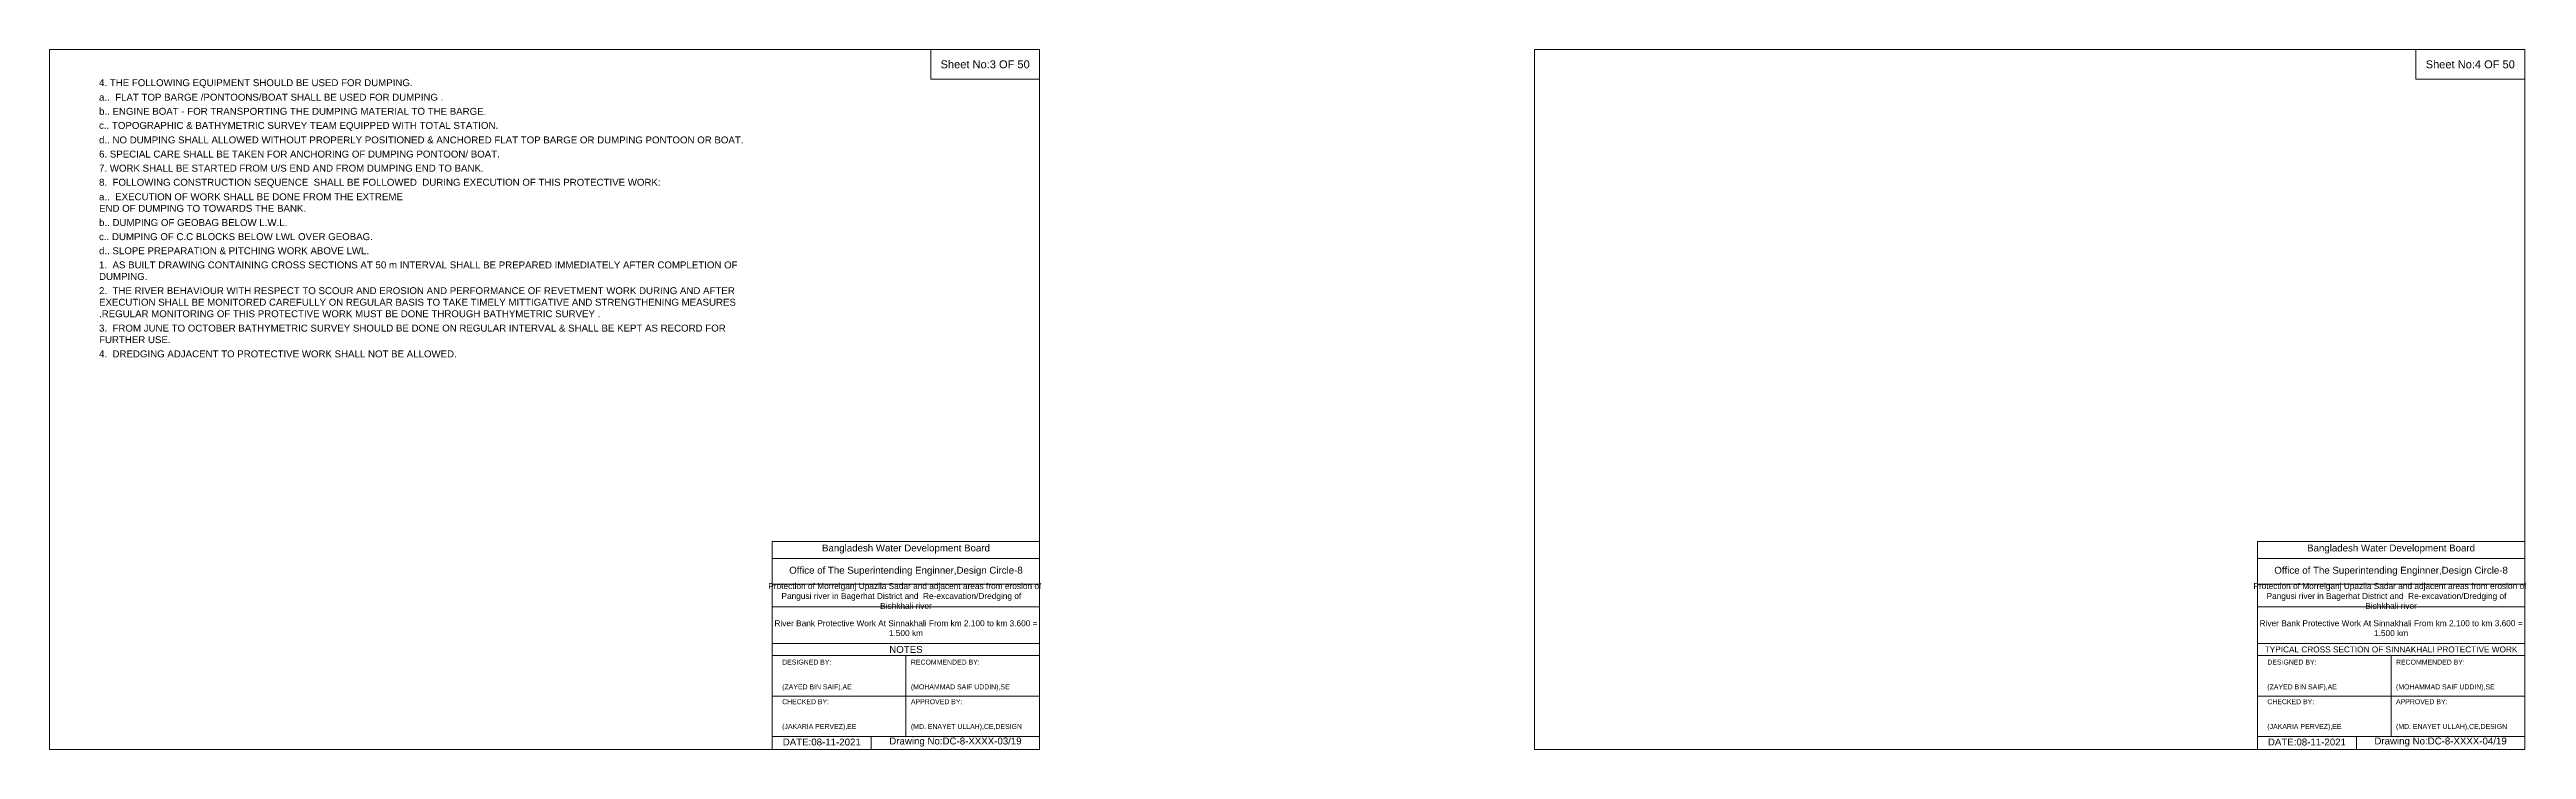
# Model space of a CAD drawing. Header units: inches. Extents: x 89000 to 397445, y -7498 to 0.
# Drawn here: x 130000 to 155017, y -7071 to 0 of the extents above; entities that cross this region are included whole.
import ezdxf

# ---------------------------------------------------------------- set-up
doc = ezdxf.new("R2010")
doc.units = ezdxf.units.IN
doc.header["$LTSCALE"] = 7
doc.header["$MEASUREMENT"] = 0
doc.layers.add('Cross Section Labels', color=7, linetype='Continuous', lineweight=9)
doc.styles.get("Standard").update_dxf_attribs({"font": 'arial.ttf'})

msp = doc.modelspace()

# ---------------------------------------------------------------- linework, layer by layer
at = {"layer": 'Cross Section Labels'}
for points in [[(130000, 0), (140000, 0), (140000, -7071), (130000, -7071)], [(138900, 0), (140000, 0), (140000, -300), (138900, -300)], [(145000, 0), (155000, 0), (155000, -7071), (145000, -7071)], [(153900, 0), (155000, 0), (155000, -300), (153900, -300)]]:
    msp.add_lwpolyline(points, close=True, dxfattribs=at)
for points in [[(137300, -7071), (137300, -4971), (140000, -4971)], [(152300, -7071), (152300, -4971), (155000, -4971)], [(137300, -5141), (140000, -5141)], [(152300, -5141), (155000, -5141)], [(137300, -5401), (140000, -5401)], [(152300, -5401), (155000, -5401)], [(137300, -5631), (140000, -5631)], [(152300, -5631), (155000, -5631)], [(137300, -6001), (140000, -6001)], [(152300, -6001), (155000, -6001)], [(137300, -6121), (140000, -6121)], [(138650, -6121), (138650, -6941)], [(152300, -6121), (155000, -6121)], [(153650, -6121), (153650, -6941)], [(137300, -6531), (140000, -6531)], [(152300, -6531), (155000, -6531)], [(137300, -6941), (140000, -6941)], [(138300, -6941), (138300, -7071)], [(152300, -6941), (155000, -6941)], [(153300, -6941), (153300, -7071)]]:
    msp.add_lwpolyline(points, dxfattribs=at)

# ---------------------------------------------------------------- texts
at = {"layer": 'Cross Section Labels', "attachment_point": 5}
for s, insert, char_height in [('Sheet No:3 OF 50', (139450, -150), 80), ('Sheet No:4 OF 50', (154450, -150), 80), ('Bangladesh Water Development Board', (138650, -5046), 70), ('Bangladesh Water Development Board', (153650, -5046), 70), ('Office of The Superintending Enginner,Design Circle-8', (138650, -5271), 70), ('Office of The Superintending Enginner,Design Circle-8', (153650, -5271), 70)]:
    msp.add_mtext(s, dxfattribs=dict(at, insert=insert, char_height=char_height))
at = {"layer": 'Cross Section Labels'}
for s, insert, char_height, width, attachment_point in [('4. THE FOLLOWING EQUIPMENT SHOULD BE USED FOR DUMPING.^J', (130500, -300), 70, 6500, 1), ('a..  FLAT TOP BARGE /PONTOONS/BOAT SHALL BE USED FOR DUMPING .^J', (130500, -446.68486), 70, 6500, 1), ('c.. TOPOGRAPHIC & BATHYMETRIC SURVEY TEAM EQUIPPED WITH TOTAL STATION.', (130500, -731.55525), 70, 6500, 1), ('b.. ENGINE BOAT - FOR TRANSPORTING THE DUMPING MATERIAL TO THE BARGE.^J', (130500, -589.12005), 70, 6500, 1), ('d.. NO DUMPING SHALL ALLOWED WITHOUT PROPERLY POSITIONED & ANCHORED FLAT TOP BARGE OR DUMPING PONTOON OR BOAT.^J', (130500, -878.24011), 70, 6500, 1), ('6. SPECIAL CARE SHALL BE TAKEN FOR ANCHORING OF DUMPING PONTOON/ BOAT.', (130500, -1021.10505), 70, 6500, 1), ('7. WORK SHALL BE STARTED FROM U/S END AND FROM DUMPING END TO BANK.', (130500, -1163.54025), 70, 6500, 1), ('a..  EXECUTION OF WORK SHALL BE DONE FROM THE EXTREME^JEND OF DUMPING TO TOWARDS THE BANK.', (130500, -1452.6603), 70, 6500, 1), ('8.  FOLLOWING CONSTRUCTION SEQUENCE  SHALL BE FOLLOWED  DURING EXECUTION OF THIS PROTECTIVE WORK:^J', (130500, -1305.97544), 70, 6500, 1), ('b.. DUMPING OF GEOBAG BELOW L.W.L.', (130500, -1713.00364), 70, 6500, 1), ('d.. SLOPE PREPARATION & PITCHING WORK ABOVE LWL.', (130500, -1997.87403), 70, 6500, 1), ('c.. DUMPING OF C.C BLOCKS BELOW LWL OVER GEOBAG.', (130500, -1855.43884), 70, 6500, 1), ('1.  AS BUILT DRAWING CONTAINING CROSS SECTIONS AT 50 m INTERVAL SHALL BE PREPARED IMMEDIATELY AFTER COMPLETION OF DUMPING.^J', (130500, -2140.73897), 70, 6500, 1), ('2.  THE RIVER BEHAVIOUR WITH RESPECT TO SCOUR AND EROSION AND PERFORMANCE OF REVETMENT WORK DURING AND AFTER EXECUTION SHALL BE MONITORED CAREFULLY ON REGULAR BASIS TO TAKE TIMELY MITTIGATIVE AND STRENGTHENING MEASURES .REGULAR MONITORING OF THIS PROTECTIVE WORK MUST BE DONE THROUGH BATHYMETRIC SURVEY .', (130500, -2401.03456), 70, 6500, 1), ('3.  FROM JUNE TO OCTOBER BATHYMETRIC SURVEY SHOULD BE DONE ON REGULAR INTERVAL & SHALL BE KEPT AS RECORD FOR FURTHER USE.^J', (130500, -2779.28604), 70, 6500, 1), ('4.  DREDGING ADJACENT TO PROTECTIVE WORK SHALL NOT BE ALLOWED. ^J', (130500, -3039.58163), 70, 6500, 1), ('Protection of Morrelganj Upazila Sadar and adjacent areas from erosion of  Pangusi river in Bagerhat District and  Re-excavation/Dredging of     Bishkhali river', (138650, -5521), 60, 2800, 5), ('Protection of Morrelganj Upazila Sadar and adjacent areas from erosion of  Pangusi river in Bagerhat District and  Re-excavation/Dredging of     Bishkhali river', (153650, -5521), 60, 2800, 5), ('River Bank Protective Work At Sinnakhali From km 2.100 to km 3.600 = 1.500 km', (138650, -5846), 60, 2700, 5), ('River Bank Protective Work At Sinnakhali From km 2.100 to km 3.600 = 1.500 km', (153650, -5846), 60, 2700, 5), ('DESIGNED BY:^J^J^J(ZAYED BIN SAIF),AE', (137400, -6321), 50, 1400, 4), ('NOTES', (138650, -6061), 70, 2800, 5), ('RECOMMENDED BY:^J^J^J(MOHAMMAD SAIF UDDIN),SE', (138700, -6321), 50, 1400, 4), ('TYPICAL CROSS SECTION OF SINNAKHALI PROTECTIVE WORK', (153650, -6061), 59.5765532, 2800, 5), ('DESIGNED BY:^J^J^J(ZAYED BIN SAIF),AE', (152400, -6321), 50, 1400, 4), ('RECOMMENDED BY:^J^J^J(MOHAMMAD SAIF UDDIN),SE', (153700, -6321), 50, 1400, 4), ('CHECKED BY:^J^J^J(JAKARIA PERVEZ),EE', (137400, -6721), 50, 1400, 4), ('APPROVED BY:^J^J^J(MD. ENAYET ULLAH),CE,DESIGN', (138700, -6721), 50, 1400, 4), ('CHECKED BY:^J^J^J(JAKARIA PERVEZ),EE', (152400, -6721), 50, 1400, 4), ('APPROVED BY:^J^J^J(MD. ENAYET ULLAH),CE,DESIGN', (153700, -6721), 50, 1400, 4), ('DATE:08-11-2021', (137800, -6996), 70, 1400, 5), ('Drawing No:DC-8-XXXX-03/19', (139150, -6996), 70, 2200, 5), ('DATE:08-11-2021', (152800, -6996), 70, 1400, 5), ('Drawing No:DC-8-XXXX-04/19', (154150, -6996), 70, 2200, 5)]:
    msp.add_mtext(s, dxfattribs=dict(at, insert=insert, char_height=char_height, width=width, attachment_point=attachment_point))

doc.saveas('drawing.dxf')
